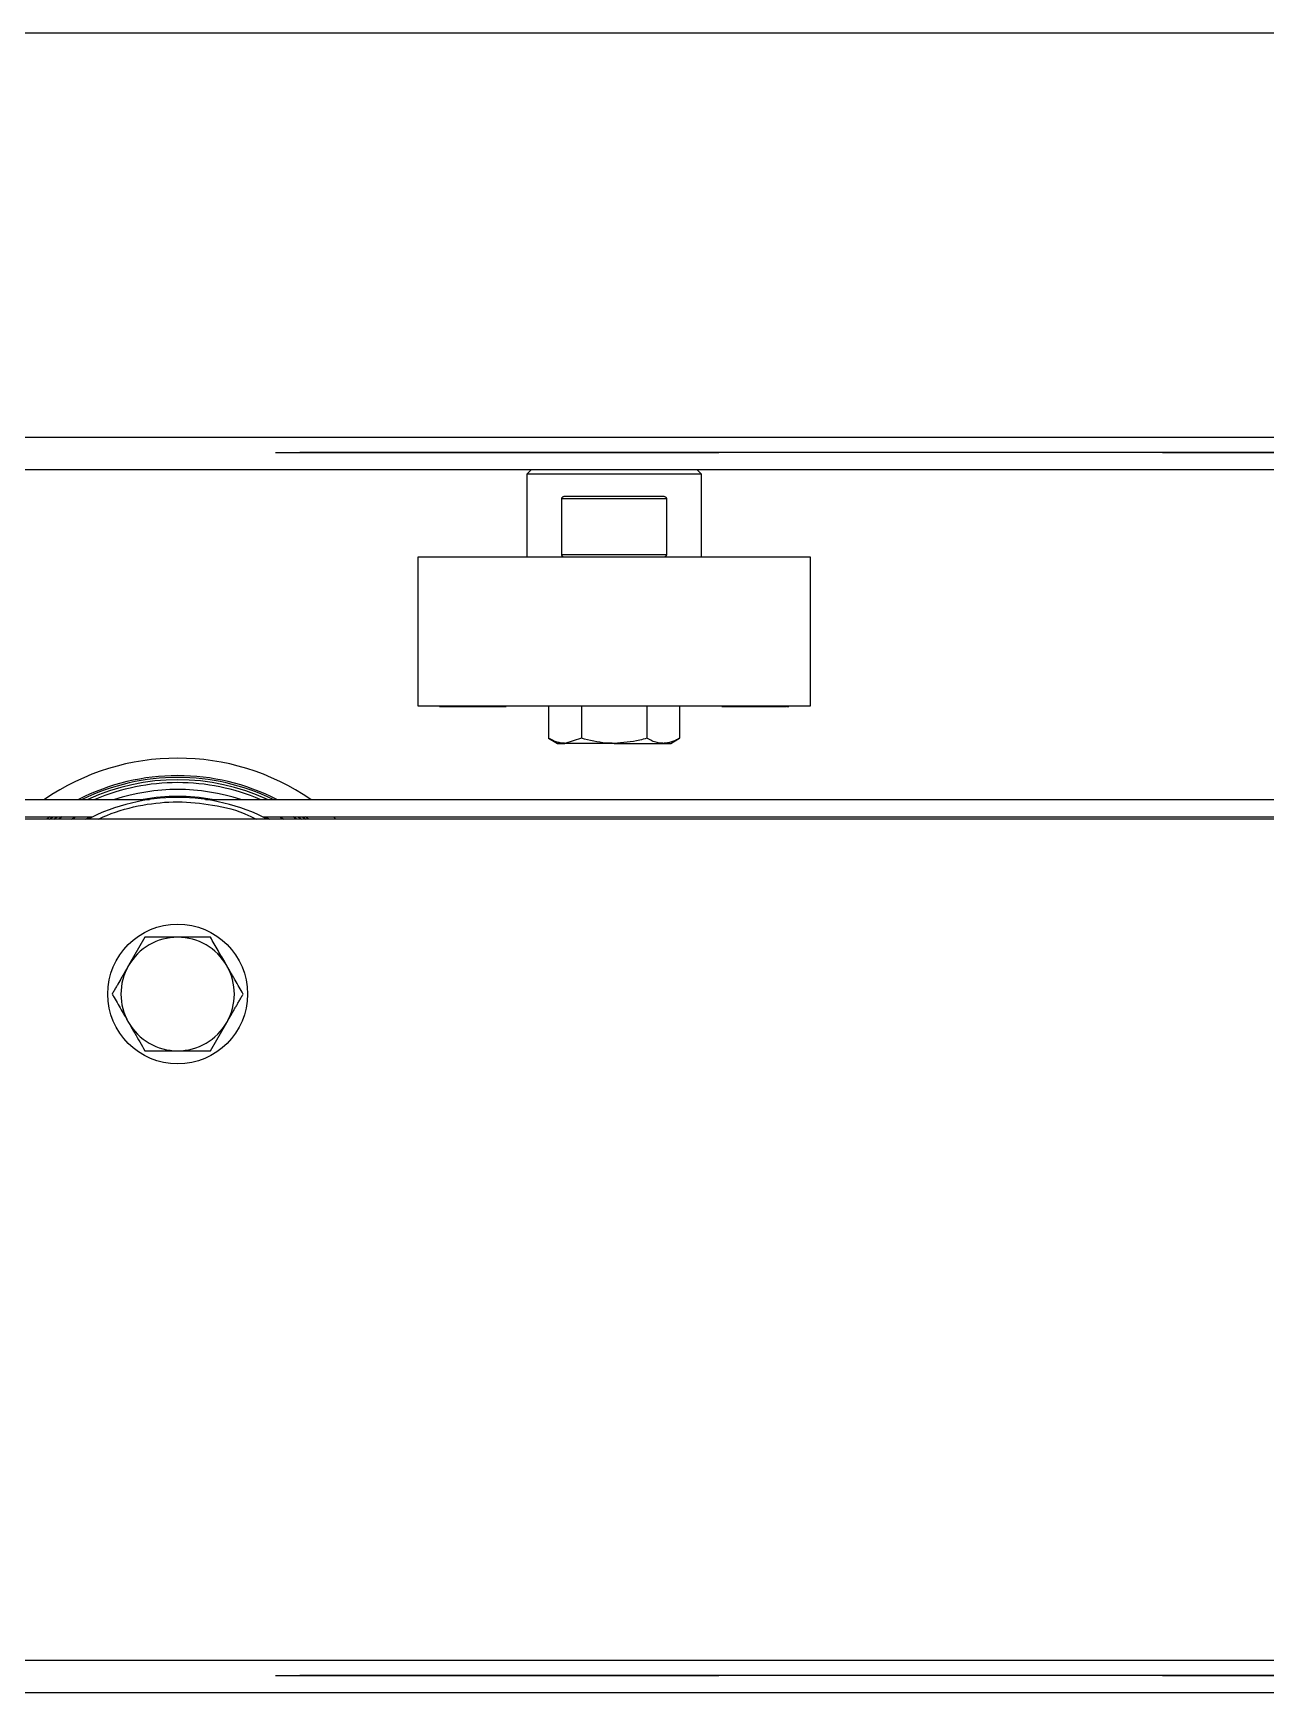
# Model space of a CAD drawing. Header units: millimetres. Extents: x 15 to 415, y 5 to 292.
# Drawn here: x 101.08 to 108.14, y 118.09 to 127.59 of the extents above; entities that cross this region are included whole.
import ezdxf

# ---------------------------------------------------------------- set-up
doc = ezdxf.new("R2010")
doc.units = ezdxf.units.MM
doc.linetypes.add('CENTERX2', pattern=[20.32, 12.7, -2.54, 2.54, -2.54])

msp = doc.modelspace()

# ---------------------------------------------------------------- linework, layer by layer
at = {"color": 7, "linetype": 'Continuous', "lineweight": 25}
for p, q in [((114.90737, 127.58944), (78.90737, 127.58944)), ((114.90737, 125.08944), (78.90737, 125.08944)), ((103.93237, 125.08944), (103.90737, 125.06444)), ((103.90737, 125.06444), (103.90737, 124.58944)), ((104.40737, 125.06444), (103.90737, 125.06444)), ((104.90737, 125.06444), (104.40737, 125.06444)), ((104.90737, 125.06444), (104.88237, 125.08944)), ((104.90737, 124.58944), (104.90737, 125.06444)), ((104.12848, 124.93944), (104.68625, 124.93944)), ((104.10737, 124.60444), (104.10737, 124.92444)), ((104.70737, 124.92444), (104.10737, 124.92444)), ((104.70737, 124.92444), (104.70737, 124.60444)), ((103.28237, 124.58944), (103.28237, 123.73944)), ((104.6002, 124.58944), (103.28237, 124.58944)), ((104.10737, 124.60444), (104.70737, 124.60444)), ((105.53237, 124.58944), (104.6002, 124.58944)), ((105.53237, 123.73944), (105.53237, 124.58944)), ((103.28237, 123.73944), (104.6002, 123.73944)), ((103.40758, 123.73944), (103.40758, 123.73444)), ((103.40801, 123.73444), (103.40801, 123.73944)), ((103.40801, 123.73444), (103.40872, 123.73444)), ((103.40918, 123.73944), (103.40918, 123.73444)), ((103.4107, 123.73444), (103.4107, 123.73944)), ((103.41693, 123.73444), (103.43462, 123.73444)), ((103.44106, 123.73444), (103.442, 123.73444)), ((103.442, 123.73444), (103.442, 123.73944)), ((103.442, 123.73444), (103.45236, 123.73444)), ((103.45236, 123.73444), (103.45236, 123.73944)), ((103.45236, 123.73444), (103.47266, 123.73444)), ((103.47266, 123.73444), (103.47266, 123.73944)), ((103.47266, 123.73444), (103.48851, 123.73444)), ((103.48857, 123.73444), (103.48857, 123.73944)), ((103.48857, 123.73444), (103.48974, 123.73444)), ((103.48974, 123.73944), (103.48974, 123.73444)), ((103.48974, 123.73444), (103.49985, 123.73444)), ((103.49985, 123.73444), (103.49985, 123.73944)), ((103.51868, 123.73444), (103.51868, 123.73944)), ((103.51868, 123.73444), (103.52386, 123.73444)), ((103.52386, 123.73444), (103.52386, 123.73944)), ((103.52386, 123.73444), (103.53686, 123.73444)), ((103.53891, 123.73444), (103.53891, 123.73944)), ((103.53891, 123.73444), (103.54579, 123.73444)), ((103.54579, 123.73444), (103.54579, 123.73944)), ((103.54579, 123.73444), (103.54771, 123.73444)), ((103.55975, 123.73444), (103.55975, 123.73944)), ((103.55975, 123.73444), (103.56661, 123.73444)), ((103.56661, 123.73444), (103.56661, 123.73944)), ((103.58043, 123.73444), (103.58043, 123.73944)), ((103.58043, 123.73444), (103.58302, 123.73444)), ((103.58343, 123.73444), (103.58343, 123.73944)), ((103.58343, 123.73444), (103.60729, 123.73444)), ((103.60729, 123.73444), (103.60729, 123.73944)), ((103.60936, 123.73944), (103.60936, 123.73444)), ((103.62928, 123.73444), (103.62928, 123.73944)), ((103.63209, 123.73444), (103.63209, 123.73944)), ((103.63209, 123.73444), (103.63473, 123.73444)), ((103.64054, 123.73444), (103.64054, 123.73944)), ((103.64054, 123.73444), (103.65669, 123.73444)), ((103.65669, 123.73444), (103.65669, 123.73944)), ((103.67848, 123.73444), (103.67848, 123.73944)), ((103.68132, 123.73444), (103.68132, 123.73944)), ((103.68132, 123.73444), (103.68276, 123.73444)), ((103.68276, 123.73444), (103.68276, 123.73944)), ((103.68276, 123.73444), (103.69587, 123.73444)), ((103.69587, 123.73444), (103.69587, 123.73944)), ((103.69587, 123.73444), (103.71271, 123.73444)), ((103.71271, 123.73444), (103.71271, 123.73944)), ((103.71271, 123.73444), (103.72573, 123.73444)), ((103.72573, 123.73444), (103.72573, 123.73944)), ((103.72573, 123.73444), (103.78292, 123.73444)), ((103.78292, 123.73444), (103.78292, 123.73944)), ((103.78533, 123.73444), (103.78533, 123.73944)), ((104.03209, 123.73944), (104.03209, 123.55347)), ((104.21973, 123.73944), (104.21973, 123.55347)), ((104.595, 123.73944), (104.595, 123.55347)), ((104.6002, 123.73944), (105.53237, 123.73944)), ((104.78264, 123.73944), (104.78264, 123.55347)), ((105.02761, 123.73444), (105.02761, 123.73944)), ((105.03, 123.73444), (105.03, 123.73944)), ((105.03, 123.73444), (105.06065, 123.73444)), ((105.06065, 123.73944), (105.06065, 123.73444)), ((105.06065, 123.73444), (105.07382, 123.73444)), ((105.07382, 123.73444), (105.07382, 123.73944)), ((105.08413, 123.73444), (105.08413, 123.73944)), ((105.08992, 123.73444), (105.08992, 123.73944)), ((105.08992, 123.73444), (105.10156, 123.73444)), ((105.10156, 123.73444), (105.10156, 123.73944)), ((105.10156, 123.73444), (105.11635, 123.73444)), ((105.11635, 123.73444), (105.11635, 123.73944)), ((105.11635, 123.73444), (105.128, 123.73444)), ((105.128, 123.73944), (105.128, 123.73444)), ((105.128, 123.73444), (105.14168, 123.73444)), ((105.14587, 123.73444), (105.14587, 123.73944)), ((105.14587, 123.73444), (105.16031, 123.73444)), ((105.16031, 123.73444), (105.16031, 123.73944)), ((105.17571, 123.73444), (105.17571, 123.73944)), ((105.17571, 123.73444), (105.18465, 123.73444)), ((105.18465, 123.73444), (105.18465, 123.73944)), ((105.18465, 123.73444), (105.19327, 123.73444)), ((105.19327, 123.73444), (105.19327, 123.73944)), ((105.19327, 123.73444), (105.20222, 123.73444)), ((105.20222, 123.73444), (105.20222, 123.73944)), ((105.20222, 123.73444), (105.21086, 123.73444)), ((105.21086, 123.73444), (105.21086, 123.73944)), ((105.21086, 123.73444), (105.21978, 123.73444)), ((105.21978, 123.73444), (105.21978, 123.73944)), ((105.21978, 123.73444), (105.22927, 123.73444)), ((105.22927, 123.73444), (105.22927, 123.73944)), ((105.22927, 123.73444), (105.23689, 123.73444)), ((105.23689, 123.73444), (105.23689, 123.73944)), ((105.23689, 123.73444), (105.24032, 123.73444)), ((105.24032, 123.73444), (105.24032, 123.73944)), ((105.24032, 123.73444), (105.24628, 123.73444)), ((105.25788, 123.73444), (105.26282, 123.73444)), ((105.26174, 123.73444), (105.26174, 123.73944)), ((105.28058, 123.73444), (105.28658, 123.73444)), ((105.28898, 123.73944), (105.28898, 123.73444)), ((105.28908, 123.73444), (105.28908, 123.73944)), ((105.28908, 123.73444), (105.32815, 123.73444)), ((105.32815, 123.73444), (105.32815, 123.73944)), ((105.33893, 123.73944), (105.33893, 123.73444)), ((105.33893, 123.73444), (105.36562, 123.73444)), ((105.36562, 123.73444), (105.36562, 123.73944)), ((105.36687, 123.73444), (105.37695, 123.73444)), ((105.37695, 123.73444), (105.37695, 123.73944)), ((105.37695, 123.73444), (105.38741, 123.73444)), ((105.38741, 123.73444), (105.38741, 123.73944)), ((105.39057, 123.73444), (105.39502, 123.73444)), ((105.39502, 123.73944), (105.39502, 123.73444)), ((105.3978, 123.73444), (105.3978, 123.73944)), ((105.39803, 123.73444), (105.4, 123.73444)), ((105.4, 123.73944), (105.4, 123.73444)), ((105.4021, 123.73444), (105.4021, 123.73944)), ((105.40302, 123.73444), (105.40716, 123.73444)), ((105.40716, 123.73944), (105.40716, 123.73444)), ((104.03209, 123.55347), (104.08237, 123.52444)), ((104.08237, 123.52444), (104.12591, 123.52444)), ((104.21973, 123.55347), (104.12591, 123.52444)), ((104.40737, 123.52444), (104.12591, 123.52444)), ((104.40737, 123.52444), (104.68882, 123.52444)), ((104.68882, 123.52444), (104.73237, 123.52444)), ((104.73237, 123.52444), (104.78264, 123.55347)), ((92.06781, 123.20294), (101.74692, 123.20294)), ((102.06781, 123.20294), (111.74692, 123.20294)), ((114.90737, 123.08944), (88.90737, 123.08944)), ((92.39567, 123.10294), (101.41906, 123.10294)), ((101.17571, 123.10294), (101.15737, 123.08944)), ((101.19725, 123.08944), (101.21665, 123.10294)), ((101.24637, 123.10294), (101.22612, 123.08944)), ((102.39567, 123.10294), (111.41906, 123.10294)), ((102.58861, 123.08944), (102.56836, 123.10294)), ((102.59808, 123.10294), (102.61748, 123.08944)), ((102.65737, 123.08944), (102.63902, 123.10294)), ((102.79917, 123.10294), (102.81428, 123.08944)), ((101.71973, 122.41444), (101.62591, 122.25194)), ((102.095, 121.76444), (102.18882, 121.92694)), ((114.5942, 118.08944), (88.90737, 118.08944))]:
    msp.add_line(p, q, dxfattribs=at)
at = {"color": 8, "linetype": 'Continuous', "lineweight": 25}
for p, q in [((78.90737, 125.27627), (114.90737, 125.27627)), ((101.17366, 123.08944), (101.19243, 123.10294)), ((101.29868, 123.08944), (101.32143, 123.10294)), ((101.37941, 123.08944), (101.40581, 123.10294)), ((102.40892, 123.10294), (102.43532, 123.08944)), ((102.4933, 123.10294), (102.51605, 123.08944)), ((102.62231, 123.10294), (102.64107, 123.08944)), ((88.90737, 118.27627), (114.90737, 118.27627))]:
    msp.add_line(p, q, dxfattribs=at)
at = {"color": 7, "linetype": 'CENTERX2'}
for p, q in [((216.90737, 125.18844), (66.90737, 125.18844)), ((66.90737, 125.18844), (216.90737, 125.18844)), ((66.90737, 118.18844), (216.90737, 118.18844)), ((216.90737, 118.18844), (66.90737, 118.18844))]:
    msp.add_line(p, q, dxfattribs=at)
at = {"color": 7, "linetype": 'Continuous', "lineweight": 25}
msp.add_circle((101.90737, 122.08944), 0.4, dxfattribs=at)
for radius, start, end in [(1.35, 55.569721, 124.430279), (1.25, 62.973947, 117.026053), (1.22649, 65.213844, 114.786156), (1.21, 90, 113.037645), (1.21, 66.962355, 90), (1.125, 90, 117.266044), (1.125, 62.733956, 90), (0.325, 90, 150), (0.325, 30, 90), (0.325, 150, 210), (0.325, 330, 30), (0.325, 210, 270), (0.325, 270, 330)]:
    msp.add_arc((101.90737, 122.08944), radius, start, end, dxfattribs=at)
at = {"color": 8, "linetype": 'Continuous', "lineweight": 25}
for radius, start, end in [(1.24029, 63.866951, 116.133049), (1.17068, 72.018173, 107.981827), (1.13081, 79.961409, 100.038591)]:
    msp.add_arc((101.90737, 122.08944), radius, start, end, dxfattribs=at)
at = {"color": 7, "linetype": 'Continuous', "lineweight": 25}
for points, knots in [([(104.10737, 124.92444), (104.10749, 124.92566), (104.10772, 124.92809), (104.10966, 124.93174), (104.11251, 124.93466), (104.11605, 124.93684), (104.11979, 124.93831), (104.12396, 124.93927), (104.12697, 124.93938), (104.12848, 124.93944)], [0, 0, 0, 0, 0.1111644, 0.2215578, 0.3911796, 0.5273291, 0.6670699, 0.832159, 1, 1, 1, 1]), ([(104.68625, 124.93944), (104.68832, 124.93933), (104.69254, 124.93911), (104.69812, 124.93725), (104.70209, 124.93473), (104.70451, 124.93227), (104.70611, 124.92991), (104.70718, 124.92721), (104.70731, 124.92526), (104.70737, 124.92444)], [0, 0, 0, 0, 0.22945028, 0.46668496, 0.64308859, 0.73102505, 0.82178257, 0.92494901, 1, 1, 1, 1]), ([(104.12848, 124.58944), (104.12641, 124.58956), (104.1222, 124.58978), (104.11662, 124.59164), (104.11264, 124.59416), (104.11022, 124.59662), (104.10862, 124.59898), (104.10755, 124.60168), (104.10742, 124.60362), (104.10737, 124.60444)], [0, 0, 0, 0, 0.2294503, 0.466685, 0.6430886, 0.7310251, 0.8217826, 0.924949, 1, 1, 1, 1]), ([(104.70737, 124.60444), (104.70725, 124.60323), (104.70701, 124.6008), (104.70508, 124.59714), (104.70222, 124.59423), (104.69868, 124.59205), (104.69494, 124.59058), (104.69077, 124.58962), (104.68776, 124.5895), (104.68625, 124.58944)], [0, 0, 0, 0, 0.11116437, 0.22155782, 0.39117964, 0.52732907, 0.66706995, 0.83215896, 1, 1, 1, 1]), ([(103.40758, 123.73444), (103.40762, 123.73444), (103.4077, 123.73444), (103.40782, 123.73444), (103.40794, 123.73444), (103.40801, 123.73444)], [0, 0, 0, 0, 0.25049932, 0.50093268, 1, 1, 1, 1]), ([(103.4107, 123.73444), (103.41403, 123.73444), (103.42068, 123.73444), (103.42943, 123.73444), (103.43486, 123.73444), (103.43697, 123.73444)], [0, 0, 0, 0, 0.3799906, 0.759627, 1, 1, 1, 1]), ([(103.44037, 123.73444), (103.44034, 123.73444), (103.44028, 123.73444), (103.44052, 123.73444), (103.44077, 123.73444), (103.44111, 123.73444), (103.44153, 123.73444), (103.44184, 123.73444), (103.442, 123.73444)], [0, 0, 0, 0, 0.2732748, 0.4210932, 0.5652183, 0.7096569, 0.8547775, 1, 1, 1, 1]), ([(103.48881, 123.73444), (103.48872, 123.73444), (103.48855, 123.73444), (103.48847, 123.73444), (103.48851, 123.73444), (103.48872, 123.73444), (103.48908, 123.73444), (103.48949, 123.73444), (103.48974, 123.73444)], [0, 0, 0, 0, 0.15219733, 0.30538071, 0.45997636, 0.61886819, 0.77897902, 1, 1, 1, 1]), ([(103.49985, 123.73444), (103.50085, 123.73444), (103.50278, 123.73444), (103.50797, 123.73444), (103.51191, 123.73444), (103.51398, 123.73444), (103.51416, 123.73444)], [0, 0, 0, 0, 0.34442477, 0.66995648, 0.97202136, 1, 1, 1, 1]), ([(103.51635, 123.73444), (103.51634, 123.73444), (103.51625, 123.73444), (103.51629, 123.73444), (103.51647, 123.73444), (103.51677, 123.73444), (103.51726, 123.73444), (103.51791, 123.73444), (103.51843, 123.73444), (103.51868, 123.73444)], [0, 0, 0, 0, 0.0165306, 0.2168215, 0.3182892, 0.4861605, 0.6552294, 0.8272933, 1, 1, 1, 1]), ([(103.53675, 123.73444), (103.5368, 123.73444), (103.5369, 123.73444), (103.53827, 123.73444), (103.53891, 123.73444)], [0, 0, 0, 0, 0.5265603, 1, 1, 1, 1]), ([(103.54579, 123.73444), (103.54665, 123.73444), (103.54839, 123.73444), (103.55166, 123.73444), (103.55435, 123.73444), (103.55546, 123.73444)], [0, 0, 0, 0, 0.3686168, 0.7397263, 1, 1, 1, 1]), ([(103.55692, 123.73444), (103.55692, 123.73444), (103.5569, 123.73444), (103.55835, 123.73444), (103.55957, 123.73444), (103.55975, 123.73444)], [0, 0, 0, 0, 0.1587678, 0.8760702, 1, 1, 1, 1]), ([(103.56661, 123.73444), (103.56805, 123.73444), (103.5705, 123.73444), (103.57579, 123.73444), (103.57899, 123.73444), (103.58043, 123.73444)], [0, 0, 0, 0, 0.4395919, 0.7480478, 1, 1, 1, 1]), ([(103.60729, 123.73444), (103.60745, 123.73444), (103.60776, 123.73444), (103.60842, 123.73444), (103.60898, 123.73444), (103.60936, 123.73444)], [0, 0, 0, 0, 0.2503486, 0.5007655, 1, 1, 1, 1]), ([(103.60936, 123.73444), (103.61103, 123.73444), (103.61384, 123.73444), (103.61913, 123.73444), (103.6243, 123.73444), (103.62754, 123.73444), (103.62928, 123.73444)], [0, 0, 0, 0, 0.3185725, 0.5340537, 0.7502024, 1, 1, 1, 1]), ([(103.62928, 123.73444), (103.62953, 123.73444), (103.63003, 123.73444), (103.63094, 123.73444), (103.63163, 123.73444), (103.63209, 123.73444)], [0, 0, 0, 0, 0.2508246, 0.5019651, 1, 1, 1, 1]), ([(103.636, 123.73444), (103.63606, 123.73444), (103.6362, 123.73444), (103.6382, 123.73444), (103.63995, 123.73444), (103.64054, 123.73444)], [0, 0, 0, 0, 0.2917, 0.7625484, 1, 1, 1, 1]), ([(103.65669, 123.73444), (103.65831, 123.73444), (103.66101, 123.73444), (103.6662, 123.73444), (103.67138, 123.73444), (103.67552, 123.73444), (103.67784, 123.73444), (103.67848, 123.73444)], [0, 0, 0, 0, 0.2915622, 0.484496, 0.6781187, 0.91156, 1, 1, 1, 1]), ([(103.67848, 123.73444), (103.67872, 123.73444), (103.67921, 123.73444), (103.68017, 123.73444), (103.68086, 123.73444), (103.68132, 123.73444)], [0, 0, 0, 0, 0.2501891, 0.5004098, 1, 1, 1, 1]), ([(103.78292, 123.73444), (103.78313, 123.73444), (103.78357, 123.73444), (103.7844, 123.73444), (103.78496, 123.73444), (103.78533, 123.73444)], [0, 0, 0, 0, 0.2503693, 0.5007819, 1, 1, 1, 1]), ([(103.78533, 123.73444), (103.78714, 123.73444), (103.78952, 123.73444), (103.78962, 123.73444), (103.78964, 123.73444)], [0, 0, 0, 0, 0.7560725, 1, 1, 1, 1]), ([(105.02509, 123.73444), (105.02501, 123.73444), (105.02473, 123.73444), (105.02586, 123.73444), (105.02714, 123.73444), (105.02761, 123.73444)], [0, 0, 0, 0, 0.21314141, 0.71661351, 1, 1, 1, 1]), ([(105.02761, 123.73444), (105.02779, 123.73444), (105.02814, 123.73444), (105.02891, 123.73444), (105.02956, 123.73444), (105.03, 123.73444)], [0, 0, 0, 0, 0.250459, 0.5010127, 1, 1, 1, 1]), ([(105.0748, 123.73444), (105.075, 123.73444), (105.07667, 123.73444), (105.08, 123.73444), (105.08288, 123.73444), (105.08413, 123.73444)], [0, 0, 0, 0, 0.07067621, 0.59539733, 1, 1, 1, 1]), ([(105.08413, 123.73444), (105.08554, 123.73444), (105.08737, 123.73444), (105.08889, 123.73444), (105.08923, 123.73444)], [0, 0, 0, 0, 0.77627831, 1, 1, 1, 1]), ([(105.14289, 123.73444), (105.14293, 123.73444), (105.143, 123.73444), (105.14487, 123.73444), (105.14587, 123.73444)], [0, 0, 0, 0, 0.46669989, 1, 1, 1, 1]), ([(105.16031, 123.73444), (105.16244, 123.73444), (105.16558, 123.73444), (105.17176, 123.73444), (105.17686, 123.73444), (105.18006, 123.73444), (105.18175, 123.73444)], [0, 0, 0, 0, 0.4046167, 0.5953422, 0.786525, 1, 1, 1, 1]), ([(105.24792, 123.73444), (105.24817, 123.73444), (105.24885, 123.73444), (105.25237, 123.73444), (105.25715, 123.73444), (105.26059, 123.73444), (105.26174, 123.73444)], [0, 0, 0, 0, 0.1804436, 0.4996936, 0.8332207, 1, 1, 1, 1]), ([(105.26174, 123.73444), (105.26246, 123.73444), (105.26389, 123.73444), (105.26612, 123.73444), (105.26842, 123.73444), (105.27059, 123.73444), (105.27259, 123.73444), (105.27442, 123.73444), (105.27622, 123.73444), (105.27796, 123.73444), (105.27962, 123.73444), (105.2812, 123.73444), (105.28271, 123.73444), (105.28408, 123.73444), (105.28533, 123.73444), (105.28643, 123.73444), (105.28739, 123.73444), (105.28826, 123.73444), (105.28873, 123.73444), (105.28898, 123.73444)], [0, 0, 0, 0, 0.06628878, 0.13299179, 0.20156237, 0.27110744, 0.32584751, 0.38101955, 0.43752861, 0.49442981, 0.54915481, 0.60422618, 0.6605867, 0.71743599, 0.77093777, 0.82491453, 0.88036704, 0.93627695, 1, 1, 1, 1]), ([(105.27098, 123.73444), (105.27096, 123.73444), (105.27089, 123.73444), (105.27096, 123.73444), (105.27108, 123.73444), (105.27136, 123.73444), (105.2717, 123.73444), (105.27202, 123.73444), (105.27213, 123.73444)], [0, 0, 0, 0, 0.0979509, 0.2787516, 0.4603104, 0.594782, 0.8646533, 1, 1, 1, 1]), ([(105.32815, 123.73444), (105.32845, 123.73444), (105.32904, 123.73444), (105.32996, 123.73444), (105.33091, 123.73444), (105.33181, 123.73444), (105.33265, 123.73444), (105.33343, 123.73444), (105.3342, 123.73444), (105.33492, 123.73444), (105.33559, 123.73444), (105.33621, 123.73444), (105.33679, 123.73444), (105.33731, 123.73444), (105.33776, 123.73444), (105.33815, 123.73444), (105.33848, 123.73444), (105.33873, 123.73444), (105.33887, 123.73444), (105.33893, 123.73444)], [0, 0, 0, 0, 0.0690748, 0.138365, 0.2094942, 0.2818356, 0.3413406, 0.4013698, 0.4628984, 0.5249052, 0.5807287, 0.6369515, 0.6945555, 0.7526961, 0.8045616, 0.8568877, 0.9105852, 0.9646192, 1, 1, 1, 1]), ([(105.38881, 123.73444), (105.38922, 123.73444), (105.39122, 123.73444), (105.39321, 123.73444), (105.39479, 123.73444)], [0, 0, 0, 0, 0.208786, 1, 1, 1, 1]), ([(105.3978, 123.73444), (105.39757, 123.73444), (105.3971, 123.73444), (105.3964, 123.73444), (105.39571, 123.73444), (105.39525, 123.73444), (105.39502, 123.73444)], [0, 0, 0, 0, 0.2506984, 0.5012854, 0.7506427, 1, 1, 1, 1]), ([(105.4, 123.73444), (105.40018, 123.73444), (105.40053, 123.73444), (105.40121, 123.73444), (105.40174, 123.73444), (105.4021, 123.73444)], [0, 0, 0, 0, 0.2506304, 0.5012147, 1, 1, 1, 1]), ([(104.12591, 123.52444), (104.12368, 123.52448), (104.11782, 123.52456), (104.1083, 123.52541), (104.09738, 123.52718), (104.08277, 123.53064), (104.0682, 123.53565), (104.05372, 123.54203), (104.04286, 123.54741), (104.03568, 123.55145), (104.03209, 123.55347)], [0, 0, 0, 0, 0.0700361, 0.184843, 0.2998166, 0.4152629, 0.6478668, 0.7650247, 0.8824731, 1, 1, 1, 1]), ([(104.40737, 123.52444), (104.39201, 123.52479), (104.32851, 123.52624), (104.26664, 123.54173), (104.21973, 123.55347)], [0, 0, 0, 0, 0.24185142, 1, 1, 1, 1]), ([(104.595, 123.55347), (104.58133, 123.54965), (104.52022, 123.53255), (104.45669, 123.52799), (104.40737, 123.52444)], [0, 0, 0, 0, 0.2237133, 1, 1, 1, 1]), ([(104.68882, 123.52444), (104.6866, 123.52448), (104.67465, 123.52465), (104.65299, 123.52809), (104.62384, 123.53792), (104.60472, 123.54823), (104.595, 123.55347)], [0, 0, 0, 0, 0.0700514, 0.3766066, 0.6830734, 1, 1, 1, 1]), ([(104.78264, 123.55347), (104.77887, 123.55135), (104.76752, 123.54498), (104.74829, 123.5361), (104.72479, 123.52839), (104.70488, 123.52486), (104.69285, 123.52455), (104.68882, 123.52444)], [0, 0, 0, 0, 0.1235975, 0.3712478, 0.6210135, 0.8733014, 1, 1, 1, 1]), ([(101.90737, 122.41444), (101.89201, 122.41444), (101.82851, 122.41444), (101.76664, 122.41444), (101.71973, 122.41444)], [0, 0, 0, 0, 0.24185142, 1, 1, 1, 1]), ([(102.095, 122.41444), (102.08133, 122.41444), (102.02022, 122.41444), (101.95669, 122.41444), (101.90737, 122.41444)], [0, 0, 0, 0, 0.2237133, 1, 1, 1, 1]), ([(102.18882, 122.25194), (102.1866, 122.2558), (102.16976, 122.28496), (102.13801, 122.33996), (102.10943, 122.38947), (102.095, 122.41444)], [0, 0, 0, 0, 0.07007691, 0.53077766, 1, 1, 1, 1]), ([(101.62591, 122.25194), (101.62368, 122.24809), (101.61782, 122.23793), (101.6083, 122.22145), (101.59738, 122.20252), (101.58277, 122.17723), (101.5682, 122.152), (101.55372, 122.1269), (101.54286, 122.1081), (101.53568, 122.09567), (101.53209, 122.08944)], [0, 0, 0, 0, 0.07003611, 0.18484299, 0.29981661, 0.41526294, 0.64786676, 0.76502468, 0.88247311, 1, 1, 1, 1]), ([(102.28264, 122.08944), (102.27507, 122.10257), (102.25988, 122.12888), (102.24051, 122.16242), (102.22481, 122.18961), (102.2129, 122.21025), (102.20088, 122.23105), (102.19285, 122.24498), (102.18882, 122.25194)], [0, 0, 0, 0, 0.2473449, 0.4960122, 0.6209853, 0.7468436, 0.8733095, 1, 1, 1, 1]), ([(101.53209, 122.08944), (101.53587, 122.0829), (101.54721, 122.06325), (101.56644, 122.02995), (101.58994, 121.98924), (101.60985, 121.95475), (101.62189, 121.93391), (101.62591, 121.92694)], [0, 0, 0, 0, 0.1235975, 0.3712478, 0.6210135, 0.8733014, 1, 1, 1, 1]), ([(102.18882, 121.92694), (102.19105, 121.9308), (102.20057, 121.94728), (102.21374, 121.9701), (102.22829, 121.9953), (102.23921, 122.01422), (102.25013, 122.03313), (102.26102, 122.05198), (102.27187, 122.07078), (102.27905, 122.08322), (102.28264, 122.08944)], [0, 0, 0, 0, 0.0700368, 0.2997783, 0.4152258, 0.5314803, 0.6478632, 0.7650223, 0.8824719, 1, 1, 1, 1]), ([(101.62591, 121.92694), (101.62813, 121.92309), (101.64009, 121.90239), (101.66174, 121.86488), (101.69089, 121.81438), (101.71001, 121.78128), (101.71973, 121.76444)], [0, 0, 0, 0, 0.07005137, 0.3766066, 0.68307341, 1, 1, 1, 1]), ([(101.71973, 121.76444), (101.7429, 121.76444), (101.78945, 121.76444), (101.84489, 121.76444), (101.88435, 121.76444), (101.89969, 121.76444), (101.90737, 121.76444)], [0, 0, 0, 0, 0.3774241, 0.7583426, 0.8790734, 1, 1, 1, 1]), ([(101.90737, 121.76444), (101.95669, 121.76444), (102.02022, 121.76444), (102.08133, 121.76444), (102.095, 121.76444)], [0, 0, 0, 0, 0.7762867, 1, 1, 1, 1])]:
    msp.add_open_spline(points, degree=3, knots=knots, dxfattribs=at)
at = {"color": 8, "linetype": 'Continuous', "lineweight": 25}
msp.add_open_spline([(101.45247, 123.08944), (101.46905, 123.09724), (101.54991, 123.13527), (101.70236, 123.1759), (101.90751, 123.19628), (102.11176, 123.17482), (102.26457, 123.13887), (102.34168, 123.09728), (102.35622, 123.08944)], degree=3, knots=[0, 0, 0, 0, 0.0589076, 0.2873672, 0.5029156, 0.718464, 0.9469237, 1, 1, 1, 1], dxfattribs=at)

doc.saveas('drawing.dxf')
